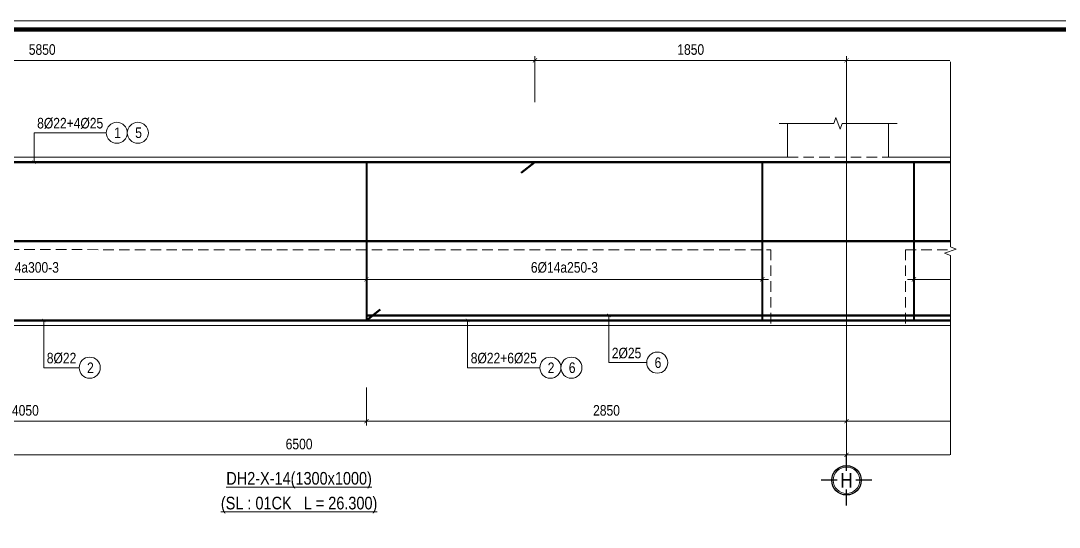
# Model space of a CAD drawing. Header units: millimetres. Extents: x 3014920 to 3563667, y -1638653 to -1356471.
# Drawn here: x 3199404 to 3205569, y -1589323 to -1586316 of the extents above; entities that cross this region are included whole.
import ezdxf
from ezdxf.enums import TextEntityAlignment as Align
from ezdxf.xclip import XClip

# ---------------------------------------------------------------- set-up
doc = ezdxf.new("R2010")
doc.units = ezdxf.units.MM
doc.header["$MEASUREMENT"] = 0
doc.header["$XCLIPFRAME"] = 0
doc.header["$PDMODE"] = 2
for name, pattern in [('6 TANG DIEN HINH 14-15$0$ACAD_ISO10W100', [18, 12, -3, 0, -3]), ('ACAD_ISO04W100', [30, 24, -3, 0, -3]), ('HIDDEN', [0.375, 0.25, -0.125])]:
    doc.linetypes.add(name, pattern=pattern)
doc.layers.get('0').update_dxf_attribs({"lineweight": 9})
doc.layers.get('Defpoints').update_dxf_attribs({"color": 10, "lineweight": 0})
for name, color, linetype, lineweight in [('2', 2, 'Continuous', 20), ('CDAI', 21, 'Continuous', 40), ('CTHEP', 50, 'Continuous', 50), ('DBAO', 90, 'Continuous', 13), ('DGIONG', 130, 'Continuous', 13), ('KTH', 154, 'Continuous', 9), ('Net khuat', 8, 'HIDDEN', 13), ('TEXT', 7, 'Continuous', 15), ('TRUC', 251, 'ACAD_ISO04W100', 9)]:
    doc.layers.add(name, color=color, linetype=linetype, lineweight=lineweight)
doc.layers.add('8', color=8, linetype='Continuous')
doc.styles.add('HELVECONDENSE', font='VHELVCN_0.TTF')
doc.styles.add('Star-HelCon', font='VHELVCN_0.TTF')
doc.styles.add('TTP-HelCon', font='VHELVCN_0.TTF')
doc.styles.add('VNI-HELVE-CONDENSE', font='VHELVCN_0.TTF')
doc.dimstyles.new('kc-25', dxfattribs={"dimtxt": 62.5, "dimasz": 20, "dimexe": 20, "dimexo": 50, "dimgap": 25, "dimtad": 3, "dimdec": 0, "dimzin": 0, "dimdsep": 46, "dimtxsty": 'VNI-HELVE-CONDENSE', "dimblk": 'DIM', "dimcen": 2.5, "dimclrd": 256, "dimclre": 154, "dimclrt": 7, "dimaunit": 1, "dimadec": 0, "dimazin": 0, "dimtfac": 1, "dimtdec": 0, "dimtix": 1, "dimtmove": 0, "dimatfit": 3, "dimldrblk": 'DOT', "dimfxl": 1, "dimtolj": 1, "dimtzin": 0, "dimarcsym": 0})
doc.dimstyles.new('TTP-25', dxfattribs={"dimscale": 25, "dimtxt": 2.5, "dimasz": 1, "dimexe": 1, "dimexo": 1, "dimgap": 0.09, "dimtad": 0, "dimdec": 4, "dimrnd": 1, "dimzin": 9, "dimdsep": 46, "dimtxsty": 'TTP-HelCon', "dimblk": 'ARCHTICK', "dimcen": 0.09, "dimdle": 1.5, "dimclrd": 256, "dimclre": 256, "dimclrt": 7, "dimadec": 0, "dimazin": 0, "dimtfac": 1, "dimtdec": 4, "dimtmove": 0, "dimatfit": 3, "dimldrblk": 'ARCHTICK', "dimfxl": 1, "dimtvp": 1, "dimtolj": 1, "dimtzin": 0, "dimarcsym": 0})

# ---------------------------------------------------------------- blocks, each defined once
blk = doc.blocks.new('_ArchTick')
at = {"color": 0, "linetype": 'ByBlock', "const_width": 0.15}
blk.add_lwpolyline([(-0.5, -0.5), (0.5, 0.5)], dxfattribs=at)
blk = doc.blocks.new('*D884')
at = {"layer": 'Defpoints', "color": 0, "transparency": 16777216}
for p in [(2825, -1170.2), (6875, -1170.2), (6875, -1395.2)]:
    blk.add_point(p, dxfattribs=at)
at = {"layer": 'KTH', "lineweight": -2, "transparency": 16777216}
for p, q in [((2825, -1195.2), (2825, -1420.2)), ((6875, -1195.2), (6875, -1420.2)), ((2787.5, -1395.2), (6912.5, -1395.2))]:
    blk.add_line(p, q, dxfattribs=at)
at = {"layer": 'KTH', "lineweight": -2, "transparency": 16777216, "xscale": 25, "yscale": 25, "zscale": 25, "rotation": 180}
blk.add_blockref('_ArchTick', (2825, -1395.2), dxfattribs=at)
at = {"layer": 'KTH', "lineweight": -2, "transparency": 16777216, "xscale": 25, "yscale": 25, "zscale": 25}
blk.add_blockref('_ArchTick', (6875, -1395.2), dxfattribs=at)
at = {"layer": 'KTH', "color": 7, "transparency": 16777216, "insert": (4850, -1331.4), "char_height": 62.5, "attachment_point": 5, "style": 'TTP-HelCon'}
blk.add_mtext('\\A1;4050', dxfattribs=at)
blk = doc.blocks.new('DIM')
h = blk.add_hatch(color=1)
h.paths.add_polyline_path([(0.49, 0.29, 1), (0.29, 0.49), (-0.19, 0), (0.19, 0)])
h.paths.add_polyline_path([(0.19, 0), (-0.19, 0), (-0.49, -0.29, 1), (-0.29, -0.49)])
at = {"color": 9}
for p, q in [((-0.19, 0), (-1.5, 0)), ((0.19, 0), (1.5, 0))]:
    blk.add_line(p, q, dxfattribs=at)
at = {"color": 1}
for p, q in [((-0.49, -0.29), (0.29, 0.49)), ((-0.29, -0.49), (0.49, 0.29)), ((-0.19, 0), (0.19, 0))]:
    blk.add_line(p, q, dxfattribs=at)
blk.add_arc((-0.39, -0.39), 0.138, 135, 315, dxfattribs=at)
blk = doc.blocks.new('*D888')
at = {"layer": 'Defpoints', "color": 0, "transparency": 16777216}
for p in [(2825, -376.8), (6875, -376.8), (6875, -553.3)]:
    blk.add_point(p, dxfattribs=at)
at = {"layer": 'KTH', "lineweight": -2, "transparency": 16777216}
for p, q in [((2825, -401.8), (2825, -578.3)), ((6875, -401.8), (6875, -578.3)), ((2787.5, -553.3), (6912.5, -553.3))]:
    blk.add_line(p, q, dxfattribs=at)
at = {"layer": 'KTH', "lineweight": -2, "transparency": 16777216, "xscale": 25, "yscale": 25, "zscale": 25, "rotation": 180}
blk.add_blockref('_ArchTick', (2825, -553.3), dxfattribs=at)
at = {"layer": 'KTH', "lineweight": -2, "transparency": 16777216, "xscale": 25, "yscale": 25, "zscale": 25}
blk.add_blockref('_ArchTick', (6875, -553.3), dxfattribs=at)
at = {"layer": 'KTH', "color": 7, "transparency": 16777216, "insert": (4850, -483.3), "char_height": 62.5, "attachment_point": 5, "style": 'TTP-HelCon'}
blk.add_mtext('\\A1;6Þ14a300-3', dxfattribs=at)
blk = doc.blocks.new('dau truc')
blk.add_circle((0, 0), 180)
at = {"layer": '8'}
for p, q in [((0, 127), (0, 345)), ((-127, 0), (-345, 0)), ((0, -345), (0, -127)), ((345, 0), (127, 0))]:
    blk.add_line(p, q, dxfattribs=at)
blk.add_circle((0, 0), 200, dxfattribs=at)
at = {"layer": 'TEXT', "style": 'HELVECONDENSE'}
blk.add_attdef('A', text='', height=233, dxfattribs=at).set_placement((0, 0), align=Align.MIDDLE)
blk = doc.blocks.new('*D892')
at = {"layer": 'Defpoints', "color": 0, "transparency": 16777216}
for p in [(6875, -1170.2), (9725, -1170.2), (6875, -1395.2)]:
    blk.add_point(p, dxfattribs=at)
at = {"layer": 'KTH', "lineweight": -2, "transparency": 16777216}
for p, q in [((6875, -1195.2), (6875, -1420.2)), ((9725, -1195.2), (9725, -1420.2)), ((9762.5, -1395.2), (6837.5, -1395.2))]:
    blk.add_line(p, q, dxfattribs=at)
at = {"layer": 'KTH', "lineweight": -2, "transparency": 16777216, "xscale": 25, "yscale": 25, "zscale": 25, "rotation": 180}
blk.add_blockref('_ArchTick', (6875, -1395.2), dxfattribs=at)
at = {"layer": 'KTH', "lineweight": -2, "transparency": 16777216, "xscale": 25, "yscale": 25, "zscale": 25}
blk.add_blockref('_ArchTick', (9725, -1395.2), dxfattribs=at)
at = {"layer": 'KTH', "color": 7, "transparency": 16777216, "insert": (8300, -1331.4), "char_height": 62.5, "attachment_point": 5, "style": 'TTP-HelCon'}
blk.add_mtext('\\A1;2850', dxfattribs=at)
blk = doc.blocks.new('*D893')
at = {"layer": 'Defpoints', "color": 0, "transparency": 16777216}
for p in [(6875, -376.8), (9225, -376.8), (6875, -553.3)]:
    blk.add_point(p, dxfattribs=at)
at = {"layer": 'KTH', "lineweight": -2, "transparency": 16777216}
for p, q in [((6875, -401.8), (6875, -578.3)), ((9225, -401.8), (9225, -578.3)), ((9262.5, -553.3), (6837.5, -553.3))]:
    blk.add_line(p, q, dxfattribs=at)
at = {"layer": 'KTH', "lineweight": -2, "transparency": 16777216, "xscale": 25, "yscale": 25, "zscale": 25, "rotation": 180}
blk.add_blockref('_ArchTick', (6875, -553.3), dxfattribs=at)
at = {"layer": 'KTH', "lineweight": -2, "transparency": 16777216, "xscale": 25, "yscale": 25, "zscale": 25}
blk.add_blockref('_ArchTick', (9225, -553.3), dxfattribs=at)
at = {"layer": 'KTH', "color": 7, "transparency": 16777216, "insert": (8050, -483.3), "char_height": 62.5, "attachment_point": 5, "style": 'TTP-HelCon'}
blk.add_mtext('\\A1;6Þ14a250-3', dxfattribs=at)
blk = doc.blocks.new('*D895')
at = {"layer": 'Defpoints', "color": 0, "transparency": 16777216}
for p in [(10125, -376.8), (12275, -376.8), (12275, -553.3)]:
    blk.add_point(p, dxfattribs=at)
at = {"layer": 'KTH', "lineweight": -2, "transparency": 16777216}
for p, q in [((10125, -401.8), (10125, -578.3)), ((12275, -401.8), (12275, -578.3)), ((10087.5, -553.3), (12312.5, -553.3))]:
    blk.add_line(p, q, dxfattribs=at)
at = {"layer": 'KTH', "lineweight": -2, "transparency": 16777216, "xscale": 25, "yscale": 25, "zscale": 25, "rotation": 180}
blk.add_blockref('_ArchTick', (10125, -553.3), dxfattribs=at)
at = {"layer": 'KTH', "lineweight": -2, "transparency": 16777216, "xscale": 25, "yscale": 25, "zscale": 25}
blk.add_blockref('_ArchTick', (12275, -553.3), dxfattribs=at)
at = {"layer": 'KTH', "color": 7, "transparency": 16777216, "insert": (11200, -483.3), "char_height": 62.5, "attachment_point": 5, "style": 'TTP-HelCon'}
blk.add_mtext('\\A1;6Þ14a250-3', dxfattribs=at)
blk = doc.blocks.new('*D897')
at = {"layer": 'Defpoints', "color": 0, "transparency": 16777216}
for p in [(9725, 747.2), (9725, 473.2), (11275.5, 473.2)]:
    blk.add_point(p, dxfattribs=at)
at = {"layer": 'KTH', "lineweight": -2, "transparency": 16777216}
for p, q in [((11313, 747.2), (9687.5, 747.2)), ((9725, 498.2), (9725, 772.2)), ((11275.5, 498.2), (11275.5, 772.2))]:
    blk.add_line(p, q, dxfattribs=at)
at = {"layer": 'KTH', "lineweight": -2, "transparency": 16777216, "xscale": 25, "yscale": 25, "zscale": 25, "rotation": 180}
blk.add_blockref('_ArchTick', (9725, 747.2), dxfattribs=at)
at = {"layer": 'KTH', "lineweight": -2, "transparency": 16777216, "xscale": 25, "yscale": 25, "zscale": 25}
blk.add_blockref('_ArchTick', (11275.5, 747.2), dxfattribs=at)
at = {"layer": 'KTH', "color": 7, "transparency": 16777216, "insert": (10500.2, 811), "char_height": 62.5, "attachment_point": 5, "style": 'TTP-HelCon'}
blk.add_mtext('\\A1;1550', dxfattribs=at)
blk = doc.blocks.new('*D899')
at = {"layer": 'Defpoints', "color": 0, "transparency": 16777216}
for p in [(9725, -1170.2), (12275, -1170.2), (9725, -1395.2)]:
    blk.add_point(p, dxfattribs=at)
at = {"layer": 'KTH', "lineweight": -2, "transparency": 16777216}
for p, q in [((9725, -1195.2), (9725, -1420.2)), ((12275, -1195.2), (12275, -1420.2)), ((12312.5, -1395.2), (9687.5, -1395.2))]:
    blk.add_line(p, q, dxfattribs=at)
at = {"layer": 'KTH', "lineweight": -2, "transparency": 16777216, "xscale": 25, "yscale": 25, "zscale": 25, "rotation": 180}
blk.add_blockref('_ArchTick', (9725, -1395.2), dxfattribs=at)
at = {"layer": 'KTH', "lineweight": -2, "transparency": 16777216, "xscale": 25, "yscale": 25, "zscale": 25}
blk.add_blockref('_ArchTick', (12275, -1395.2), dxfattribs=at)
at = {"layer": 'KTH', "color": 7, "transparency": 16777216, "insert": (11000, -1331.4), "char_height": 62.5, "attachment_point": 5, "style": 'TTP-HelCon'}
blk.add_mtext('\\A1;2550', dxfattribs=at)
blk = doc.blocks.new('*D900')
at = {"layer": 'Defpoints', "color": 0, "transparency": 16777216}
for p in [(2025, 747.2), (2025, 473.2), (7875, 473.2)]:
    blk.add_point(p, dxfattribs=at)
at = {"layer": 'KTH', "lineweight": -2, "transparency": 16777216}
for p, q in [((7912.5, 747.2), (1987.5, 747.2)), ((2025, 498.2), (2025, 772.2)), ((7875, 498.2), (7875, 772.2))]:
    blk.add_line(p, q, dxfattribs=at)
at = {"layer": 'KTH', "lineweight": -2, "transparency": 16777216, "xscale": 25, "yscale": 25, "zscale": 25, "rotation": 180}
blk.add_blockref('_ArchTick', (2025, 747.2), dxfattribs=at)
at = {"layer": 'KTH', "lineweight": -2, "transparency": 16777216, "xscale": 25, "yscale": 25, "zscale": 25}
blk.add_blockref('_ArchTick', (7875, 747.2), dxfattribs=at)
at = {"layer": 'KTH', "color": 7, "transparency": 16777216, "insert": (4950, 811), "char_height": 62.5, "attachment_point": 5, "style": 'TTP-HelCon'}
blk.add_mtext('\\A1;5850', dxfattribs=at)
blk = doc.blocks.new('*D902')
at = {"layer": 'Defpoints', "color": 0, "transparency": 16777216}
for p in [(9725, 747.2), (7875, 473.2), (9725, 473.2)]:
    blk.add_point(p, dxfattribs=at)
at = {"layer": 'KTH', "lineweight": -2, "transparency": 16777216}
for p, q in [((7837.5, 747.2), (9762.5, 747.2)), ((7875, 498.2), (7875, 772.2)), ((9725, 498.2), (9725, 772.2))]:
    blk.add_line(p, q, dxfattribs=at)
at = {"layer": 'KTH', "lineweight": -2, "transparency": 16777216, "xscale": 25, "yscale": 25, "zscale": 25, "rotation": 180}
blk.add_blockref('_ArchTick', (7875, 747.2), dxfattribs=at)
at = {"layer": 'KTH', "lineweight": -2, "transparency": 16777216, "xscale": 25, "yscale": 25, "zscale": 25}
blk.add_blockref('_ArchTick', (9725, 747.2), dxfattribs=at)
at = {"layer": 'KTH', "color": 7, "transparency": 16777216, "insert": (8800, 811), "char_height": 62.5, "attachment_point": 5, "style": 'TTP-HelCon'}
blk.add_mtext('\\A1;1850', dxfattribs=at)
blk = doc.blocks.new('*D903')
at = {"layer": 'Defpoints', "color": 0, "transparency": 16777216}
for p in [(9725, -1170.2), (3225, -1395.2), (3225, -1595.2)]:
    blk.add_point(p, dxfattribs=at)
at = {"layer": 'KTH', "lineweight": -2, "transparency": 16777216}
for p, q in [((9725, -1195.2), (9725, -1620.2)), ((3225, -1420.2), (3225, -1620.2)), ((9762.5, -1595.2), (3187.5, -1595.2))]:
    blk.add_line(p, q, dxfattribs=at)
at = {"layer": 'KTH', "lineweight": -2, "transparency": 16777216, "xscale": 25, "yscale": 25, "zscale": 25, "rotation": 180}
blk.add_blockref('_ArchTick', (3225, -1595.2), dxfattribs=at)
at = {"layer": 'KTH', "lineweight": -2, "transparency": 16777216, "xscale": 25, "yscale": 25, "zscale": 25}
blk.add_blockref('_ArchTick', (9725, -1595.2), dxfattribs=at)
at = {"layer": 'KTH', "color": 7, "transparency": 16777216, "insert": (6475, -1531.3), "char_height": 62.5, "attachment_point": 5, "style": 'TTP-HelCon'}
blk.add_mtext('\\A1;6500', dxfattribs=at)
blk = doc.blocks.new('*D904')
at = {"layer": 'Defpoints', "color": 0, "transparency": 16777216}
for p in [(9725, -1170.2), (19225, -1170.2), (19225, -1595.2)]:
    blk.add_point(p, dxfattribs=at)
at = {"layer": 'KTH', "lineweight": -2, "transparency": 16777216}
for p, q in [((9725, -1195.2), (9725, -1620.2)), ((19225, -1195.2), (19225, -1620.2)), ((9687.5, -1595.2), (19262.5, -1595.2))]:
    blk.add_line(p, q, dxfattribs=at)
at = {"layer": 'KTH', "lineweight": -2, "transparency": 16777216, "xscale": 25, "yscale": 25, "zscale": 25, "rotation": 180}
blk.add_blockref('_ArchTick', (9725, -1595.2), dxfattribs=at)
at = {"layer": 'KTH', "lineweight": -2, "transparency": 16777216, "xscale": 25, "yscale": 25, "zscale": 25}
blk.add_blockref('_ArchTick', (19225, -1595.2), dxfattribs=at)
at = {"layer": 'KTH', "color": 7, "transparency": 16777216, "insert": (14475, -1531.3), "char_height": 62.5, "attachment_point": 5, "style": 'TTP-HelCon'}
blk.add_mtext('\\A1;9500', dxfattribs=at)
blk = doc.blocks.new('CHG_XX_Khung ten')
blk.add_lwpolyline([(15, 579), (826, 579), (826, 15), (15, 15)], close=True)
at = {"color": 4, "linetype": 'Continuous', "const_width": 1}
blk.add_lwpolyline([(17, 577), (824, 577), (824, 17), (17, 17)], close=True, dxfattribs=at)
blk = doc.blocks.new('2X-14')
at = {"layer": 'CDAI'}
for points in [[(6875.00001, 143.17016), (6875.00001, -796.82984)], [(9225.00001, 143.17016), (9225.00001, -796.82984)], [(10124.99998, 143.1528), (10124.99998, -796.8472)]]:
    blk.add_lwpolyline(points, dxfattribs=at)
at = {"layer": 'CTHEP'}
for p, q in [((-245.00002, 143.17017), (18325.00164, 143.17017)), ((7793.57411, 78.64467), (7875.00001, 143.17016)), ((18149.5434, -326.82983), (24.99248, -326.82983)), ((6956.4259, -732.30433), (6875.00001, -796.82983))]:
    blk.add_line(p, q, dxfattribs=at)
for points in [[(-245.00002, -796.82983), (18375.00002, -796.82983)], [(6875.00001, -766.82983), (12274.99998, -766.82983)]]:
    blk.add_lwpolyline(points, dxfattribs=at)
at = {"layer": 'DBAO', "linetype": 'Continuous'}
for p, q in [((9375.00163, 373.17017), (9375.00163, 173.17017)), ((9975.00163, 373.17017), (9975.00163, 173.17017)), ((-275.00002, 173.17017), (9375.00163, 173.17017)), ((9975.00163, 173.17017), (17474.99413, 173.17017))]:
    blk.add_line(p, q, dxfattribs=at)
at = {"layer": 'DBAO', "linetype": 'Continuous', "flags": 128}
blk.add_lwpolyline([(18725.00162, -826.82983), (-275.00002, -826.82983), (-275.00002, 173.17017)], dxfattribs=at)
at = {"layer": 'DGIONG', "linetype": 'Continuous', "flags": 128}
blk.add_lwpolyline([(10025.00163, 373.17017), (9700.00163, 373.17017), (9687.50163, 338.8267), (9662.50163, 407.51363), (9650.00163, 373.17017), (9325.00164, 373.17017)], dxfattribs=at)
at = {"layer": 'DGIONG'}
for centre in [(5392.77707, 317.0975), (5517.77707, 317.0975), (8601.39984, -1047.58566), (5232.0194, -1077.58567), (7966.83578, -1077.58567), (8091.83578, -1077.58567)]:
    blk.add_circle(centre, 62.5, dxfattribs=at)
at = {"layer": 'Net khuat', "ltscale": 250}
for p, q in [((9375.00163, 173.17017), (9975.00163, 173.17017)), ((624.99998, -376.7972), (9275.00001, -376.81512)), ((9275.00001, -376.81512), (9275.00001, -826.82983)), ((10075.00162, -376.81668), (17625.00001, -376.82837)), ((10075.00162, -376.81668), (10075.00162, -826.82983))]:
    blk.add_line(p, q, dxfattribs=at)
at = {"layer": 'TRUC', "linetype": '6 TANG DIEN HINH 14-15$0$ACAD_ISO10W100', "ltscale": 1250}
blk.add_lwpolyline([(9725.00162, 551.44109), (9725.00162, -1642.7945)], dxfattribs=at)
at = {"layer": '2', "ltscale": 300}
ref = blk.add_blockref('dau truc', (9725.00162, -1746.0176), dxfattribs=dict(at, xscale=0.4367131295148283, yscale=0.4367131295148283, zscale=0.4367131295148283))
ref.add_attrib('A', 'H', dxfattribs={"layer": 'TEXT', "height": 87.5, "style": 'HELVECONDENSE'}).set_placement((9725.00162, -1746.0176), align=Align.MIDDLE)
at = {"layer": 'TEXT', "style": 'TTP-HelCon'}
for s, p in [('8Þ22+4Þ25', (4919.96919, 342.95045, 0)), ('2Þ25', (8331.50515, -1021.73272, 0)), ('8Þ22', (4977.10103, -1051.73272, 0)), ('8Þ22+6Þ25', (7494.0279, -1051.73272, 0))]:
    blk.add_text(s, height=62.5, dxfattribs=at).set_placement(p)
at = {"layer": 'TEXT', "style": 'Star-HelCon'}
for s, p in [('1', (5396.94374, 317.0975)), ('5', (5521.94374, 317.0975)), ('2', (5236.18607, -1077.58567)), ('2', (7971.00244, -1077.58567)), ('6', (8096.00244, -1077.58567)), ('6', (8605.5665, -1047.58566))]:
    blk.add_text(s, height=62.5, dxfattribs=at).set_placement(p, align=Align.MIDDLE)
at = {"layer": 'TEXT', "style": 'TTP-HelCon'}
for s, p in [('%%UDH2-X-14(1300x1000)', (6475.00162, -1771.84307)), ('%%U(SL : 01CK   L = 26.300)', (6475.00162, -1918.73767))]:
    blk.add_text(s, height=75, dxfattribs=at).set_placement(p, align=Align.CENTER)
at = {"layer": 'KTH'}
for base, p1, p2, picture, middle in [((2024.99998, 747.17477), (7875.00001, 473.17017), (2024.99998, 473.17017), '*D900', (4950, 811.00811)), ((9725.00162, 747.17477), (11275.47641, 473.17017), (9725.00162, 473.17017), '*D897', (10500.23902, 811.00811)), ((6875.00001, -1395.19733), (2824.99998, -1170.19733), (6875.00001, -1170.19733), '*D884', (4850, -1331.364)), ((3225.00162, -1595.15307), (9725.00162, -1170.19733), (3225.00162, -1395.19733), '*D903', (6475.00162, -1531.31974))]:
    dim = blk.add_linear_dim(base=base, p1=p1, p2=p2, dimstyle='TTP-25', override={"dimtmove": 1}, dxfattribs=at)
    dim.commit()
    dim.dimension.update_dxf_attribs({"geometry": picture, "text_midpoint": middle})
for base, p1, p2, picture, middle in [((9725.00162, 747.17477), (7875.00001, 473.17017), (9725.00162, 473.17017), '*D902', (8800.00081, 811.00811)), ((6875.00001, -1395.19733), (9725.00162, -1170.19733), (6875.00001, -1170.19733), '*D892', (8300.00081, -1331.364)), ((9725.00162, -1395.19733), (12274.99998, -1170.19733), (9725.00162, -1170.19733), '*D899', (11000.0008, -1331.364)), ((19225.00162, -1595.15307), (9725.00162, -1170.19733), (19225.00162, -1170.19733), '*D904', (14475.00162, -1531.31974))]:
    dim = blk.add_linear_dim(base=base, p1=p1, p2=p2, angle=180, dimstyle='TTP-25', override={"dimtmove": 1}, dxfattribs=at)
    dim.commit()
    dim.dimension.update_dxf_attribs({"geometry": picture, "text_midpoint": middle})
for base, p1, p2, text, picture, middle in [((6875.00001, -553.2615), (2824.99998, -376.8018), (6875.00001, -376.8018), '6Þ14a300-3', '*D888', (4850, -483.34483)), ((12274.99998, -553.2615), (10124.99998, -376.81668), (12274.99998, -376.81668), '6Þ14a250-3', '*D895', (11199.99998, -483.34483))]:
    dim = blk.add_linear_dim(base=base, p1=p1, p2=p2, text=text, dimstyle='TTP-25', override={"dimtmove": 1}, dxfattribs=at)
    dim.commit()
    dim.dimension.update_dxf_attribs({"geometry": picture, "text_midpoint": middle})
dim = blk.add_linear_dim(base=(6875.00001, -553.2615), p1=(9225.00001, -376.8018), p2=(6875.00001, -376.8018), angle=180, text='6Þ14a250-3', dimstyle='TTP-25', override={"dimtmove": 1}, dxfattribs=at)
dim.commit()
dim.dimension.update_dxf_attribs({"geometry": '*D893', "text_midpoint": (8050.00001, -483.34483)})
at = {"layer": 'DGIONG'}
for points in [[(4901.45725, 143.17017), (4901.45716, 317.0975), (5330.27707, 317.0975)], [(4958.58915, -796.82983), (4958.589, -1077.58567), (5169.5194, -1077.58567)], [(7475.51598, -796.82983), (7475.51587, -1077.58567), (7904.33578, -1077.58567)], [(8312.99324, -766.82983), (8312.99312, -1047.58566), (8538.89984, -1047.58566)]]:
    blk.add_leader(points, dimstyle='kc-25', override={"dimtad": 0, "dimldrblk": 'ArchTick', "dimfxl": 100, "dimarcsym": 1}, dxfattribs=at)

msp = doc.modelspace()

# ---------------------------------------------------------------- linework, layer by layer
at = {"layer": 'DGIONG', "linetype": 'Continuous', "elevation": 0, "flags": 128}
msp.add_lwpolyline([(3204923.04876, -1588893.36863), (3204923.04898, -1587708.80489), (3204888.70551, -1587696.30489), (3204957.39245, -1587671.30489), (3204923.04898, -1587658.80489), (3204923.04876, -1586559.80029)], dxfattribs=at)

# ---------------------------------------------------------------- block references
at = {"layer": 'DBAO'}
ref = msp.add_blockref('2X-14', (3194581.12873, -1587298.21556), dxfattribs=at)
XClip(ref).set_block_clipping_path([(-1383.2847471581, -2213.4323693011), (10338.9484531662, 1315.6188188319)])

# ---------------------------------------------------------------- next in the draw order: block references
at = {"color": 5, "xscale": 25.92478421704392, "yscale": 25.92478421704392, "zscale": 25.92478421704392}
msp.add_blockref('CHG_XX_Khung ten', (3193020.57556, -1601326.46106), dxfattribs=at)

doc.saveas('drawing.dxf')
